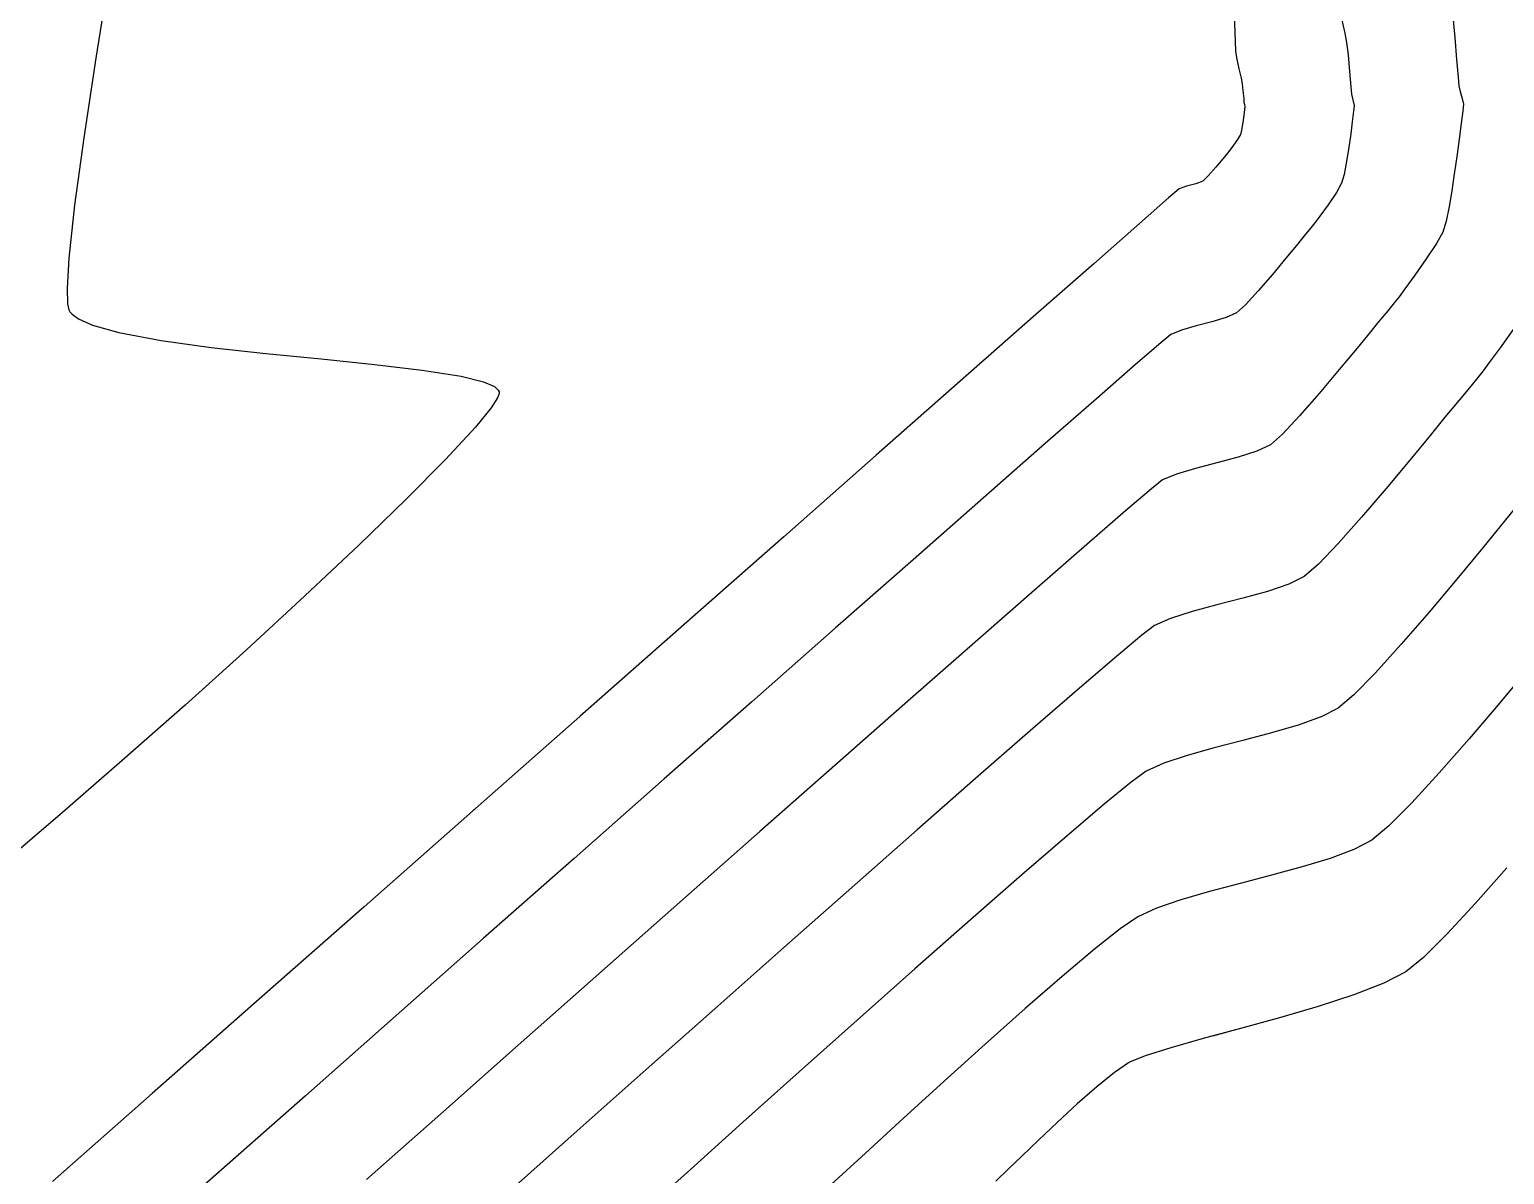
# Model space of a CAD drawing. Header units: metres. Extents: x 708868 to 711043, y 5411316 to 5413138.
# Drawn here: x 709751.14 to 709798.53, y 5411704.28 to 5411741.05 of the extents above; entities that cross this region are included whole.
import ezdxf

# ---------------------------------------------------------------- set-up
doc = ezdxf.new("R2010")
doc.units = ezdxf.units.M
for name, color, linetype in [('Rionegro 2010_Contours', 7, 'Continuous'), ('Rionegro 2014_Contours', 7, 'Continuous'), ('Rionegro 2018_Contours', 7, 'Continuous')]:
    doc.layers.add(name, color=color, linetype=linetype)

msp = doc.modelspace()

# ---------------------------------------------------------------- linework, layer by layer
at = {"layer": 'Rionegro 2010_Contours'}
for points in [[(709793.289, 5411741.407, 237), (709793.396, 5411740.933, 237), (709793.456, 5411740.636, 237), (709793.501, 5411740.232, 237), (709793.548, 5411739.695, 237), (709793.588, 5411739.212, 237), (709793.61, 5411738.969, 237), (709793.657, 5411738.791, 237), (709793.697, 5411738.613, 237), (709793.681, 5411738.429, 237), (709793.637, 5411738.082, 237), (709793.585, 5411737.701, 237), (709793.543, 5411737.412, 237), (709793.502, 5411737.134, 237), (709793.444, 5411736.761, 237), (709793.374, 5411736.388, 237), (709793.294, 5411736.11, 237), (709793.127, 5411735.816, 237), (709792.86, 5411735.422, 237), (709792.595, 5411735.054, 237), (709792.439, 5411734.842, 237), (709792.307, 5411734.677, 237), (709792.139, 5411734.475, 237), (709792.002, 5411734.313, 237), (709791.841, 5411734.116, 237), (709791.507, 5411733.707, 237), (709791.074, 5411733.185, 237), (709790.616, 5411732.652, 237), (709790.207, 5411732.206, 237), (709789.922, 5411731.948, 237), (709789.59, 5411731.798, 237), (709789.128, 5411731.66, 237), (709788.62, 5411731.528, 237), (709788.153, 5411731.396, 237), (709787.81, 5411731.257, 237), (709787.487, 5411730.989, 237), (709786.673, 5411730.286, 237), (709785.418, 5411729.192, 237), (709783.774, 5411727.752, 237), (709781.794, 5411726.014, 237), (709779.528, 5411724.022, 237), (709777.028, 5411721.822, 237), (709774.346, 5411719.46, 237), (709771.533, 5411716.981, 237), (709768.641, 5411714.431, 237), (709765.722, 5411711.855, 237), (709762.826, 5411709.299, 237), (709760.006, 5411706.81, 237), (709757.314, 5411704.431, 237), (709754.8, 5411702.21, 237)], [(709796.867, 5411741.471, 238), (709796.93, 5411740.789, 238), (709796.988, 5411740.085, 238), (709797.035, 5411739.516, 238), (709797.061, 5411739.239, 238), (709797.106, 5411739.058, 238), (709797.168, 5411738.834, 238), (709797.204, 5411738.653, 238), (709797.187, 5411738.44, 238), (709797.138, 5411738.028, 238), (709797.072, 5411737.527, 238), (709797.005, 5411737.043, 238), (709796.951, 5411736.683, 238), (709796.9, 5411736.336, 238), (709796.83, 5411735.869, 238), (709796.745, 5411735.362, 238), (709796.649, 5411734.894, 238), (709796.544, 5411734.545, 238), (709796.343, 5411734.18, 238), (709796.014, 5411733.682, 238), (709795.646, 5411733.158, 238), (709795.326, 5411732.717, 238), (709795.139, 5411732.466, 238), (709794.987, 5411732.273, 238), (709794.786, 5411732.028, 238), (709794.582, 5411731.786, 238), (709794.423, 5411731.598, 238), (709794.217, 5411731.345, 238), (709793.789, 5411730.82, 238), (709793.216, 5411730.125, 238), (709792.575, 5411729.364, 238), (709791.942, 5411728.64, 238), (709791.395, 5411728.056, 238), (709791.009, 5411727.716, 238), (709790.574, 5411727.51, 238), (709789.974, 5411727.318, 238), (709789.29, 5411727.135, 238), (709788.603, 5411726.955, 238), (709787.994, 5411726.773, 238), (709787.544, 5411726.582, 238), (709787.183, 5411726.295, 238), (709786.354, 5411725.589, 238), (709785.111, 5411724.514, 238), (709783.51, 5411723.118, 238), (709781.605, 5411721.45, 238), (709779.45, 5411719.557, 238), (709777.1, 5411717.489, 238), (709774.61, 5411715.295, 238), (709772.035, 5411713.022, 238), (709769.429, 5411710.72, 238), (709766.846, 5411708.437, 238), (709764.343, 5411706.221, 238), (709761.972, 5411704.121, 238)], [(709789.846, 5411741.543, 236), (709789.871, 5411740.679, 236), (709789.883, 5411740.34, 236), (709789.926, 5411740.097, 236), (709789.996, 5411739.781, 236), (709790.064, 5411739.484, 236), (709790.103, 5411739.299, 236), (709790.126, 5411739.088, 236), (709790.148, 5411738.831, 236), (709790.158, 5411738.7, 236), (709790.175, 5411738.636, 236), (709790.19, 5411738.572, 236), (709790.179, 5411738.477, 236), (709790.156, 5411738.293, 236), (709790.135, 5411738.141, 236), (709790.113, 5411737.999, 236), (709790.083, 5411737.816, 236), (709790.045, 5411737.674, 236), (709789.954, 5411737.52, 236), (709789.82, 5411737.33, 236), (709789.738, 5411737.219, 236), (709789.661, 5411737.123, 236), (709789.581, 5411737.029, 236), (709789.474, 5411736.896, 236), (709789.252, 5411736.628, 236), (709789.008, 5411736.348, 236), (709788.835, 5411736.18, 236), (709788.608, 5411736.093, 236), (709788.308, 5411736.013, 236), (709788.077, 5411735.932, 236), (709787.736, 5411735.638, 236), (709786.8, 5411734.818, 236), (709785.33, 5411733.527, 236), (709783.39, 5411731.82, 236), (709781.041, 5411729.753, 236), (709780.937, 5411729.662, 236)], [(709798.8, 5411731.412, 239), (709798.383, 5411730.828, 239), (709798.039, 5411730.358, 239), (709797.84, 5411730.09, 239), (709797.628, 5411729.821, 239), (709797.348, 5411729.481, 239), (709797.065, 5411729.143, 239), (709796.843, 5411728.882, 239), (709796.612, 5411728.599, 239), (709796.134, 5411728.011, 239), (709795.481, 5411727.215, 239), (709794.725, 5411726.308, 239), (709793.937, 5411725.385, 239), (709793.188, 5411724.542, 239), (709792.551, 5411723.876, 239), (709792.096, 5411723.483, 239), (709791.594, 5411723.237, 239), (709790.912, 5411723.005, 239), (709790.12, 5411722.784, 239), (709789.29, 5411722.569, 239), (709788.493, 5411722.354, 239), (709787.798, 5411722.135, 239), (709787.278, 5411721.907, 239), (709786.879, 5411721.603, 239), (709786.058, 5411720.917, 239), (709784.871, 5411719.9, 239), (709783.372, 5411718.599, 239), (709781.618, 5411717.066, 239), (709779.664, 5411715.35, 239), (709777.565, 5411713.501, 239), (709775.378, 5411711.569, 239), (709773.157, 5411709.603, 239), (709770.958, 5411707.652, 239), (709768.837, 5411705.768, 239), (709766.849, 5411703.998, 239)], [(709799.33, 5411720.574, 241), (709798.376, 5411719.43, 241), (709797.39, 5411718.272, 241), (709796.429, 5411717.174, 241), (709795.551, 5411716.215, 241), (709794.812, 5411715.471, 241), (709794.27, 5411715.019, 241), (709793.688, 5411714.717, 241), (709792.922, 5411714.431, 241), (709792.022, 5411714.156, 241), (709791.042, 5411713.89, 241), (709790.032, 5411713.629, 241), (709789.046, 5411713.368, 241), (709788.134, 5411713.105, 241), (709787.35, 5411712.836, 241), (709786.745, 5411712.558, 241), (709786.185, 5411712.171, 241), (709785.358, 5411711.513, 241), (709784.321, 5411710.639, 241), (709783.131, 5411709.605, 241), (709781.847, 5411708.465, 241), (709780.524, 5411707.276, 241), (709779.221, 5411706.092, 241), (709777.995, 5411704.968, 241), (709776.902, 5411703.961, 241)], [(709765.43, 5411716, 236), (709765.371, 5411715.948, 236), (709761.891, 5411712.88, 236), (709758.441, 5411709.839, 236), (709755.084, 5411706.879, 236), (709751.884, 5411704.057, 236)], [(709798.606, 5411714.132, 242), (709797.597, 5411712.993, 242), (709796.685, 5411712.01, 242), (709795.921, 5411711.252, 242), (709795.357, 5411710.787, 242), (709794.653, 5411710.421, 242), (709793.688, 5411710.049, 242), (709792.543, 5411709.678, 242), (709791.301, 5411709.315, 242), (709790.043, 5411708.968, 242), (709789.148, 5411708.725, 242)]]:
    msp.add_polyline3d(points, dxfattribs=at)
at = {"layer": 'Rionegro 2014_Contours'}
for points in [[(709753.733, 5411743.01, 235), (709753.273, 5411740.127, 235), (709752.887, 5411737.569, 235), (709752.593, 5411735.405, 235), (709752.409, 5411733.707, 235), (709752.353, 5411732.73, 235), (709752.37, 5411732.244, 235), (709752.412, 5411732.045, 235), (709752.443, 5411731.985, 235), (709752.513, 5411731.907, 235), (709752.716, 5411731.758, 235), (709753.168, 5411731.553, 235), (709754.012, 5411731.313, 235), (709755.375, 5411731.057, 235), (709756.984, 5411730.838, 235), (709758.732, 5411730.646, 235), (709760.514, 5411730.469, 235), (709762.224, 5411730.295, 235), (709763.757, 5411730.114, 235), (709765.006, 5411729.913, 235), (709765.73, 5411729.731, 235), (709766.077, 5411729.579, 235), (709766.203, 5411729.468, 235), (709766.231, 5411729.409, 235), (709766.233, 5411729.36, 235), (709766.182, 5411729.217, 235), (709765.974, 5411728.894, 235), (709765.47, 5411728.277, 235), (709764.513, 5411727.244, 235), (709763.246, 5411725.963, 235), (709761.72, 5411724.485, 235), (709759.991, 5411722.858, 235), (709758.113, 5411721.13, 235), (709756.14, 5411719.351, 235), (709754.125, 5411717.569, 235), (709752.123, 5411715.834, 235), (709750.188, 5411714.194, 235)], [(709789.846, 5411741.543, 236), (709789.871, 5411740.679, 236), (709789.883, 5411740.34, 236), (709789.926, 5411740.097, 236), (709789.996, 5411739.781, 236), (709790.064, 5411739.484, 236), (709790.103, 5411739.299, 236), (709790.126, 5411739.088, 236), (709790.148, 5411738.831, 236), (709790.158, 5411738.7, 236), (709790.175, 5411738.636, 236), (709790.19, 5411738.572, 236), (709790.179, 5411738.477, 236), (709790.156, 5411738.293, 236), (709790.135, 5411738.141, 236), (709790.113, 5411737.999, 236), (709790.083, 5411737.816, 236), (709790.045, 5411737.674, 236), (709789.954, 5411737.52, 236), (709789.82, 5411737.33, 236), (709789.738, 5411737.219, 236), (709789.661, 5411737.123, 236), (709789.581, 5411737.029, 236), (709789.474, 5411736.896, 236), (709789.252, 5411736.628, 236), (709789.008, 5411736.348, 236), (709788.835, 5411736.18, 236), (709788.608, 5411736.093, 236), (709788.308, 5411736.013, 236), (709788.077, 5411735.932, 236), (709787.736, 5411735.638, 236), (709786.8, 5411734.818, 236), (709785.33, 5411733.527, 236), (709783.39, 5411731.82, 236), (709781.041, 5411729.753, 236), (709778.347, 5411727.381, 236), (709775.371, 5411724.76, 236), (709772.174, 5411721.943, 236), (709768.82, 5411718.988, 236), (709765.371, 5411715.948, 236), (709761.891, 5411712.88, 236), (709758.441, 5411709.839, 236), (709755.084, 5411706.879, 236), (709751.884, 5411704.057, 236)], [(709793.289, 5411741.407, 237), (709793.396, 5411740.933, 237), (709793.456, 5411740.636, 237), (709793.501, 5411740.232, 237), (709793.548, 5411739.695, 237), (709793.588, 5411739.212, 237), (709793.61, 5411738.969, 237), (709793.657, 5411738.791, 237), (709793.697, 5411738.613, 237), (709793.681, 5411738.429, 237), (709793.637, 5411738.082, 237), (709793.585, 5411737.701, 237), (709793.543, 5411737.412, 237), (709793.502, 5411737.134, 237), (709793.444, 5411736.761, 237), (709793.374, 5411736.388, 237), (709793.294, 5411736.11, 237), (709793.127, 5411735.816, 237), (709792.86, 5411735.422, 237), (709792.595, 5411735.054, 237), (709792.439, 5411734.842, 237), (709792.307, 5411734.677, 237), (709792.139, 5411734.475, 237), (709792.002, 5411734.313, 237), (709791.841, 5411734.116, 237), (709791.507, 5411733.707, 237), (709791.074, 5411733.185, 237), (709790.616, 5411732.652, 237), (709790.207, 5411732.206, 237), (709789.922, 5411731.948, 237), (709789.59, 5411731.798, 237), (709789.128, 5411731.66, 237), (709788.62, 5411731.528, 237), (709788.153, 5411731.396, 237), (709787.81, 5411731.257, 237), (709787.487, 5411730.989, 237), (709786.673, 5411730.286, 237), (709785.418, 5411729.192, 237), (709783.774, 5411727.752, 237), (709781.794, 5411726.014, 237), (709779.528, 5411724.022, 237), (709777.028, 5411721.822, 237), (709774.346, 5411719.46, 237), (709771.533, 5411716.981, 237), (709768.641, 5411714.431, 237), (709765.722, 5411711.855, 237), (709762.826, 5411709.299, 237), (709760.006, 5411706.81, 237), (709757.314, 5411704.431, 237), (709754.8, 5411702.21, 237)], [(709796.867, 5411741.471, 238), (709796.93, 5411740.789, 238), (709796.988, 5411740.085, 238), (709797.035, 5411739.516, 238), (709797.061, 5411739.239, 238), (709797.106, 5411739.058, 238), (709797.168, 5411738.834, 238), (709797.204, 5411738.653, 238), (709797.187, 5411738.44, 238), (709797.138, 5411738.028, 238), (709797.072, 5411737.527, 238), (709797.005, 5411737.043, 238), (709796.951, 5411736.683, 238), (709796.9, 5411736.336, 238), (709796.83, 5411735.869, 238), (709796.745, 5411735.362, 238), (709796.649, 5411734.894, 238), (709796.544, 5411734.545, 238), (709796.343, 5411734.18, 238), (709796.014, 5411733.682, 238), (709795.646, 5411733.158, 238), (709795.326, 5411732.717, 238), (709795.139, 5411732.466, 238), (709794.987, 5411732.273, 238), (709794.786, 5411732.028, 238), (709794.582, 5411731.786, 238), (709794.423, 5411731.598, 238), (709794.217, 5411731.345, 238), (709793.789, 5411730.82, 238), (709793.216, 5411730.125, 238), (709792.575, 5411729.364, 238), (709791.942, 5411728.64, 238), (709791.395, 5411728.056, 238), (709791.009, 5411727.716, 238), (709790.574, 5411727.51, 238), (709789.974, 5411727.318, 238), (709789.29, 5411727.135, 238), (709788.603, 5411726.955, 238), (709787.994, 5411726.773, 238), (709787.544, 5411726.582, 238), (709787.183, 5411726.295, 238), (709786.354, 5411725.589, 238), (709785.111, 5411724.514, 238), (709783.51, 5411723.118, 238), (709781.605, 5411721.45, 238), (709779.45, 5411719.557, 238), (709777.1, 5411717.489, 238), (709774.61, 5411715.295, 238), (709772.035, 5411713.022, 238), (709769.429, 5411710.72, 238), (709766.846, 5411708.437, 238), (709764.343, 5411706.221, 238), (709761.972, 5411704.121, 238)], [(709798.8, 5411731.412, 239), (709798.383, 5411730.828, 239), (709798.039, 5411730.358, 239), (709797.84, 5411730.09, 239), (709797.628, 5411729.821, 239), (709797.348, 5411729.481, 239), (709797.065, 5411729.143, 239), (709796.843, 5411728.882, 239), (709796.612, 5411728.599, 239), (709796.134, 5411728.011, 239), (709795.481, 5411727.215, 239), (709794.725, 5411726.308, 239), (709793.937, 5411725.385, 239), (709793.188, 5411724.542, 239), (709792.551, 5411723.876, 239), (709792.096, 5411723.483, 239), (709791.594, 5411723.237, 239), (709790.912, 5411723.005, 239), (709790.12, 5411722.784, 239), (709789.29, 5411722.569, 239), (709788.493, 5411722.354, 239), (709787.798, 5411722.135, 239), (709787.278, 5411721.907, 239), (709786.879, 5411721.603, 239), (709786.058, 5411720.917, 239), (709784.871, 5411719.9, 239), (709783.372, 5411718.599, 239), (709781.618, 5411717.066, 239), (709779.664, 5411715.35, 239), (709777.565, 5411713.501, 239), (709775.378, 5411711.569, 239), (709773.157, 5411709.603, 239), (709770.958, 5411707.652, 239), (709768.837, 5411705.768, 239), (709766.849, 5411703.998, 239)], [(709799.018, 5411725.866, 240), (709798.514, 5411725.246, 240), (709797.817, 5411724.393, 240), (709796.992, 5411723.396, 240), (709796.102, 5411722.339, 240), (709795.211, 5411721.309, 240), (709794.385, 5411720.394, 240), (709793.688, 5411719.679, 240), (709793.183, 5411719.251, 240), (709792.635, 5411718.974, 240), (709791.901, 5411718.712, 240), (709791.043, 5411718.461, 240), (709790.122, 5411718.218, 240), (709789.197, 5411717.977, 240), (709788.33, 5411717.736, 240), (709787.581, 5411717.489, 240), (709787.011, 5411717.232, 240), (709786.533, 5411716.883, 240), (709785.667, 5411716.172, 240), (709784.475, 5411715.159, 240), (709783.022, 5411713.9, 240), (709781.372, 5411712.455, 240), (709779.587, 5411710.88, 240), (709777.731, 5411709.234, 240), (709775.868, 5411707.574, 240), (709774.062, 5411705.958, 240), (709772.376, 5411704.445, 240), (709770.873, 5411703.091, 240)], [(709799.33, 5411720.574, 241), (709798.376, 5411719.43, 241), (709797.39, 5411718.272, 241), (709796.429, 5411717.174, 241), (709795.551, 5411716.215, 241), (709794.812, 5411715.471, 241), (709794.27, 5411715.019, 241), (709793.688, 5411714.717, 241), (709792.922, 5411714.431, 241), (709792.022, 5411714.156, 241), (709791.042, 5411713.89, 241), (709790.032, 5411713.629, 241), (709789.046, 5411713.368, 241), (709788.134, 5411713.105, 241), (709787.35, 5411712.836, 241), (709786.745, 5411712.558, 241), (709786.185, 5411712.171, 241), (709785.358, 5411711.513, 241), (709784.321, 5411710.639, 241), (709783.131, 5411709.605, 241), (709781.847, 5411708.465, 241), (709780.524, 5411707.276, 241), (709779.221, 5411706.092, 241), (709777.995, 5411704.968, 241), (709776.902, 5411703.961, 241)], [(709798.606, 5411714.132, 242), (709797.597, 5411712.993, 242), (709796.685, 5411712.01, 242), (709795.921, 5411711.252, 242), (709795.357, 5411710.787, 242), (709794.653, 5411710.421, 242), (709793.688, 5411710.049, 242), (709792.543, 5411709.678, 242), (709791.301, 5411709.315, 242), (709790.043, 5411708.968, 242), (709788.85, 5411708.644, 242), (709787.804, 5411708.35, 242), (709786.987, 5411708.094, 242), (709786.479, 5411707.883, 242), (709786, 5411707.559, 242), (709785.428, 5411707.097, 242), (709784.803, 5411706.549, 242), (709784.167, 5411705.961, 242), (709783.56, 5411705.385, 242), (709783.022, 5411704.868, 242), (709782.594, 5411704.46, 242), (709782.191, 5411704.07, 242)]]:
    msp.add_polyline3d(points, dxfattribs=at)
at = {"layer": 'Rionegro 2018_Contours'}
for points in [[(709753.733, 5411743.01, 235), (709753.273, 5411740.127, 235), (709752.887, 5411737.569, 235), (709752.593, 5411735.405, 235), (709752.409, 5411733.707, 235), (709752.353, 5411732.73, 235), (709752.37, 5411732.244, 235), (709752.412, 5411732.045, 235), (709752.443, 5411731.985, 235), (709752.513, 5411731.907, 235), (709752.716, 5411731.758, 235), (709753.168, 5411731.553, 235), (709754.012, 5411731.313, 235), (709755.375, 5411731.057, 235), (709756.984, 5411730.838, 235), (709758.732, 5411730.646, 235), (709760.514, 5411730.469, 235), (709762.224, 5411730.295, 235), (709763.757, 5411730.114, 235), (709765.006, 5411729.913, 235), (709765.73, 5411729.731, 235), (709766.077, 5411729.579, 235), (709766.203, 5411729.468, 235), (709766.231, 5411729.409, 235), (709766.233, 5411729.36, 235), (709766.182, 5411729.217, 235), (709765.974, 5411728.894, 235), (709765.47, 5411728.277, 235), (709764.513, 5411727.244, 235), (709763.246, 5411725.963, 235), (709761.72, 5411724.485, 235), (709759.991, 5411722.858, 235), (709758.113, 5411721.13, 235), (709756.14, 5411719.351, 235), (709754.125, 5411717.569, 235), (709752.123, 5411715.834, 235), (709750.188, 5411714.194, 235)], [(709789.846, 5411741.543, 236), (709789.871, 5411740.679, 236), (709789.883, 5411740.34, 236), (709789.926, 5411740.097, 236), (709789.996, 5411739.781, 236), (709790.064, 5411739.484, 236), (709790.103, 5411739.299, 236), (709790.126, 5411739.088, 236), (709790.148, 5411738.831, 236), (709790.158, 5411738.7, 236), (709790.175, 5411738.636, 236), (709790.19, 5411738.572, 236), (709790.179, 5411738.477, 236), (709790.156, 5411738.293, 236), (709790.135, 5411738.141, 236), (709790.113, 5411737.999, 236), (709790.083, 5411737.816, 236), (709790.045, 5411737.674, 236), (709789.954, 5411737.52, 236), (709789.82, 5411737.33, 236), (709789.738, 5411737.219, 236), (709789.661, 5411737.123, 236), (709789.581, 5411737.029, 236), (709789.474, 5411736.896, 236), (709789.252, 5411736.628, 236), (709789.008, 5411736.348, 236), (709788.835, 5411736.18, 236), (709788.608, 5411736.093, 236), (709788.308, 5411736.013, 236), (709788.077, 5411735.932, 236), (709787.736, 5411735.638, 236), (709786.8, 5411734.818, 236), (709785.33, 5411733.527, 236), (709783.39, 5411731.82, 236), (709781.041, 5411729.753, 236), (709778.347, 5411727.381, 236), (709775.371, 5411724.76, 236), (709772.174, 5411721.943, 236), (709768.82, 5411718.988, 236), (709765.371, 5411715.948, 236), (709761.891, 5411712.88, 236), (709758.441, 5411709.839, 236), (709755.084, 5411706.879, 236), (709751.884, 5411704.057, 236)], [(709793.289, 5411741.407, 237), (709793.396, 5411740.933, 237), (709793.456, 5411740.636, 237), (709793.501, 5411740.232, 237), (709793.548, 5411739.695, 237), (709793.588, 5411739.212, 237), (709793.61, 5411738.969, 237), (709793.657, 5411738.791, 237), (709793.697, 5411738.613, 237), (709793.681, 5411738.429, 237), (709793.637, 5411738.082, 237), (709793.585, 5411737.701, 237), (709793.543, 5411737.412, 237), (709793.502, 5411737.134, 237), (709793.444, 5411736.761, 237), (709793.374, 5411736.388, 237), (709793.294, 5411736.11, 237), (709793.127, 5411735.816, 237), (709792.86, 5411735.422, 237), (709792.595, 5411735.054, 237), (709792.439, 5411734.842, 237), (709792.307, 5411734.677, 237), (709792.139, 5411734.475, 237), (709792.002, 5411734.313, 237), (709791.841, 5411734.116, 237), (709791.507, 5411733.707, 237), (709791.074, 5411733.185, 237), (709790.616, 5411732.652, 237), (709790.207, 5411732.206, 237), (709789.922, 5411731.948, 237), (709789.59, 5411731.798, 237), (709789.128, 5411731.66, 237), (709788.62, 5411731.528, 237), (709788.153, 5411731.396, 237), (709787.81, 5411731.257, 237), (709787.487, 5411730.989, 237), (709786.673, 5411730.286, 237), (709785.418, 5411729.192, 237), (709783.774, 5411727.752, 237), (709781.794, 5411726.014, 237), (709779.528, 5411724.022, 237), (709777.028, 5411721.822, 237), (709774.346, 5411719.46, 237), (709771.533, 5411716.981, 237), (709768.641, 5411714.431, 237), (709765.722, 5411711.855, 237), (709762.826, 5411709.299, 237), (709760.006, 5411706.81, 237), (709757.314, 5411704.431, 237), (709754.8, 5411702.21, 237)], [(709796.867, 5411741.471, 238), (709796.93, 5411740.789, 238), (709796.988, 5411740.085, 238), (709797.035, 5411739.516, 238), (709797.061, 5411739.239, 238), (709797.106, 5411739.058, 238), (709797.168, 5411738.834, 238), (709797.204, 5411738.653, 238), (709797.187, 5411738.44, 238), (709797.138, 5411738.028, 238), (709797.072, 5411737.527, 238), (709797.005, 5411737.043, 238), (709796.951, 5411736.683, 238), (709796.9, 5411736.336, 238), (709796.83, 5411735.869, 238), (709796.745, 5411735.362, 238), (709796.649, 5411734.894, 238), (709796.544, 5411734.545, 238), (709796.343, 5411734.18, 238), (709796.014, 5411733.682, 238), (709795.646, 5411733.158, 238), (709795.326, 5411732.717, 238), (709795.139, 5411732.466, 238), (709794.987, 5411732.273, 238), (709794.786, 5411732.028, 238), (709794.582, 5411731.786, 238), (709794.423, 5411731.598, 238), (709794.217, 5411731.345, 238), (709793.789, 5411730.82, 238), (709793.216, 5411730.125, 238), (709792.575, 5411729.364, 238), (709791.942, 5411728.64, 238), (709791.395, 5411728.056, 238), (709791.009, 5411727.716, 238), (709790.574, 5411727.51, 238), (709789.974, 5411727.318, 238), (709789.29, 5411727.135, 238), (709788.603, 5411726.955, 238), (709787.994, 5411726.773, 238), (709787.544, 5411726.582, 238), (709787.183, 5411726.295, 238), (709786.354, 5411725.589, 238), (709785.111, 5411724.514, 238), (709783.51, 5411723.118, 238), (709781.605, 5411721.45, 238), (709779.45, 5411719.557, 238), (709777.1, 5411717.489, 238), (709774.61, 5411715.295, 238), (709772.035, 5411713.022, 238), (709769.429, 5411710.72, 238), (709766.846, 5411708.437, 238), (709764.343, 5411706.221, 238), (709761.972, 5411704.121, 238)], [(709798.8, 5411731.412, 239), (709798.383, 5411730.828, 239), (709798.039, 5411730.358, 239), (709797.84, 5411730.09, 239), (709797.628, 5411729.821, 239), (709797.348, 5411729.481, 239), (709797.065, 5411729.143, 239), (709796.843, 5411728.882, 239), (709796.612, 5411728.599, 239), (709796.134, 5411728.011, 239), (709795.481, 5411727.215, 239), (709794.725, 5411726.308, 239), (709793.937, 5411725.385, 239), (709793.188, 5411724.542, 239), (709792.551, 5411723.876, 239), (709792.096, 5411723.483, 239), (709791.594, 5411723.237, 239), (709790.912, 5411723.005, 239), (709790.12, 5411722.784, 239), (709789.29, 5411722.569, 239), (709788.493, 5411722.354, 239), (709787.798, 5411722.135, 239), (709787.278, 5411721.907, 239), (709786.879, 5411721.603, 239), (709786.058, 5411720.917, 239), (709784.871, 5411719.9, 239), (709783.372, 5411718.599, 239), (709781.618, 5411717.066, 239), (709779.664, 5411715.35, 239), (709777.565, 5411713.501, 239), (709775.378, 5411711.569, 239), (709773.157, 5411709.603, 239), (709770.958, 5411707.652, 239), (709768.837, 5411705.768, 239), (709766.849, 5411703.998, 239)], [(709799.018, 5411725.866, 240), (709798.514, 5411725.246, 240), (709797.817, 5411724.393, 240), (709796.992, 5411723.396, 240), (709796.102, 5411722.339, 240), (709795.211, 5411721.309, 240), (709794.385, 5411720.394, 240), (709793.688, 5411719.679, 240), (709793.183, 5411719.251, 240), (709792.635, 5411718.974, 240), (709791.901, 5411718.712, 240), (709791.043, 5411718.461, 240), (709790.122, 5411718.218, 240), (709789.197, 5411717.977, 240), (709788.33, 5411717.736, 240), (709787.581, 5411717.489, 240), (709787.011, 5411717.232, 240), (709786.533, 5411716.883, 240), (709785.667, 5411716.172, 240), (709784.475, 5411715.159, 240), (709783.022, 5411713.9, 240), (709781.372, 5411712.455, 240), (709779.587, 5411710.88, 240), (709777.731, 5411709.234, 240), (709775.868, 5411707.574, 240), (709774.062, 5411705.958, 240), (709772.376, 5411704.445, 240), (709770.873, 5411703.091, 240)], [(709799.33, 5411720.574, 241), (709798.376, 5411719.43, 241), (709797.39, 5411718.272, 241), (709796.429, 5411717.174, 241), (709795.551, 5411716.215, 241), (709794.812, 5411715.471, 241), (709794.27, 5411715.019, 241), (709793.688, 5411714.717, 241), (709792.922, 5411714.431, 241), (709792.022, 5411714.156, 241), (709791.042, 5411713.89, 241), (709790.032, 5411713.629, 241), (709789.046, 5411713.368, 241), (709788.134, 5411713.105, 241), (709787.35, 5411712.836, 241), (709786.745, 5411712.558, 241), (709786.185, 5411712.171, 241), (709785.358, 5411711.513, 241), (709784.321, 5411710.639, 241), (709783.131, 5411709.605, 241), (709781.847, 5411708.465, 241), (709780.524, 5411707.276, 241), (709779.221, 5411706.092, 241), (709777.995, 5411704.968, 241), (709776.902, 5411703.961, 241)], [(709798.606, 5411714.132, 242), (709797.597, 5411712.993, 242), (709796.685, 5411712.01, 242), (709795.921, 5411711.252, 242), (709795.357, 5411710.787, 242), (709794.653, 5411710.421, 242), (709793.688, 5411710.049, 242), (709792.543, 5411709.678, 242), (709791.301, 5411709.315, 242), (709790.043, 5411708.968, 242), (709788.85, 5411708.644, 242), (709787.804, 5411708.35, 242), (709786.987, 5411708.094, 242), (709786.479, 5411707.883, 242), (709786, 5411707.559, 242), (709785.428, 5411707.097, 242), (709784.803, 5411706.549, 242), (709784.167, 5411705.961, 242), (709783.56, 5411705.385, 242), (709783.022, 5411704.868, 242), (709782.594, 5411704.46, 242), (709782.191, 5411704.07, 242)]]:
    msp.add_polyline3d(points, dxfattribs=at)

doc.saveas('drawing.dxf')
